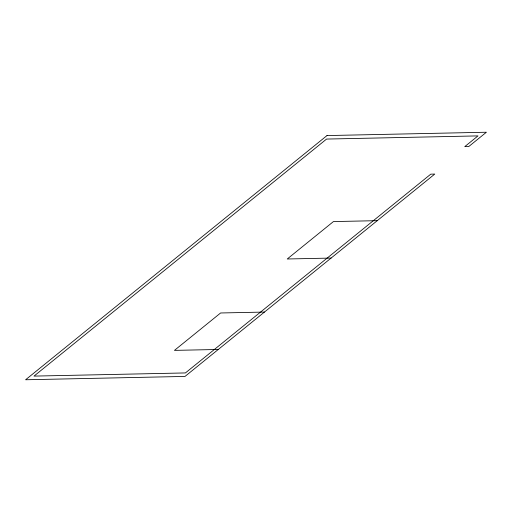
<?xml version="1.0" encoding="UTF-8"?>
<svg xmlns="http://www.w3.org/2000/svg" width="512" height="512" viewBox="0 0 512 512"><rect width="100%" height="100%" fill="white"/><g stroke="black" fill="none" stroke-linecap="round" stroke-linejoin="round"><path stroke-width="0.77" d="M377.254 220.666L333.421 221.581L287.251 258.989L331.091 258.067M264.442 312.064L220.608 312.979L174.445 350.381L218.278 349.466M327.002 135.571L25.6 379.763L184.998 376.429L434.765 174.074L430.778 174.157L185.427 372.934L33.997 376.102L326.573 139.066L478.003 135.898L464.762 146.624L468.749 146.541L486.4 132.237L327.002 135.571"/></g></svg>
